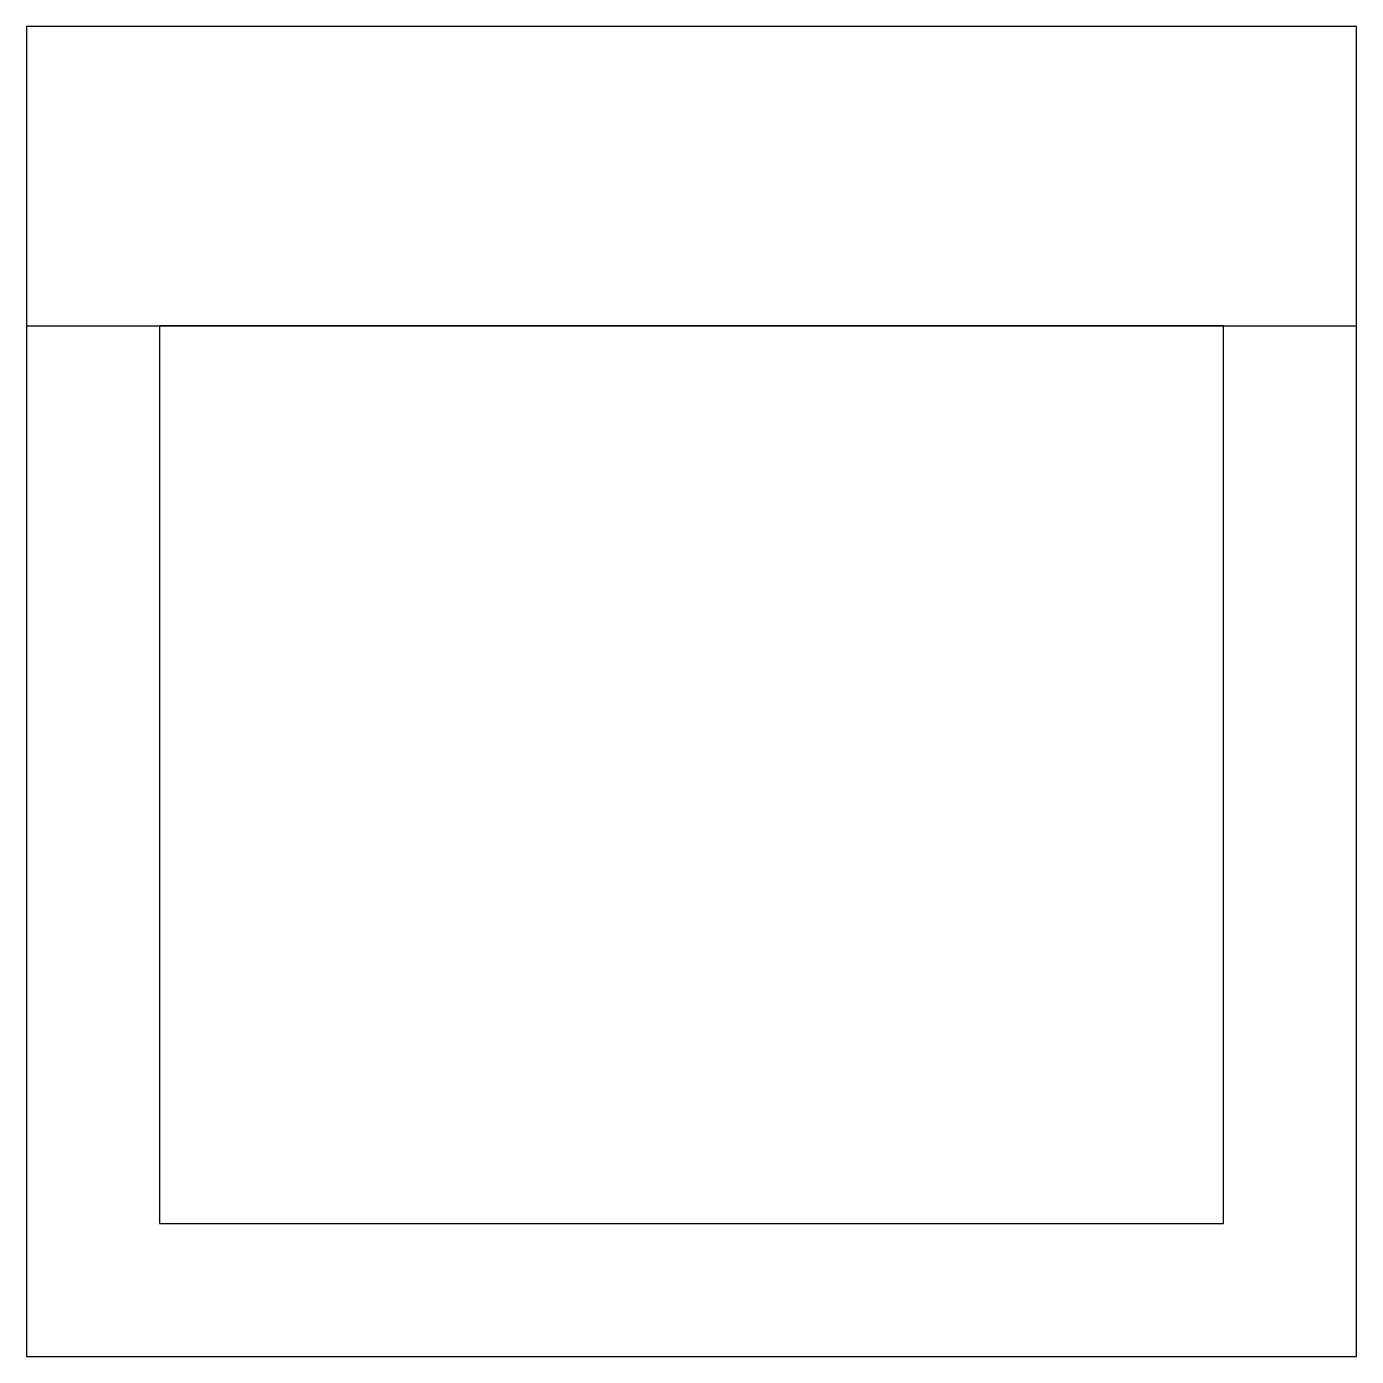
# Model space of a CAD drawing. Header units: metres. Extents: x 0 to 0.8, y 0 to 0.8.
import ezdxf

# ---------------------------------------------------------------- set-up
doc = ezdxf.new("R2010")
doc.units = ezdxf.units.M

msp = doc.modelspace()

# ---------------------------------------------------------------- linework, layer by layer
msp.add_line((0, 0.62), (0.8, 0.62))
for points in [[(0, 0), (0.8, 0), (0.8, 0.8), (0, 0.8)], [(0.08, 0.08), (0.72, 0.08), (0.72, 0.62), (0.08, 0.62)]]:
    msp.add_lwpolyline(points, close=True)

doc.saveas('drawing.dxf')
